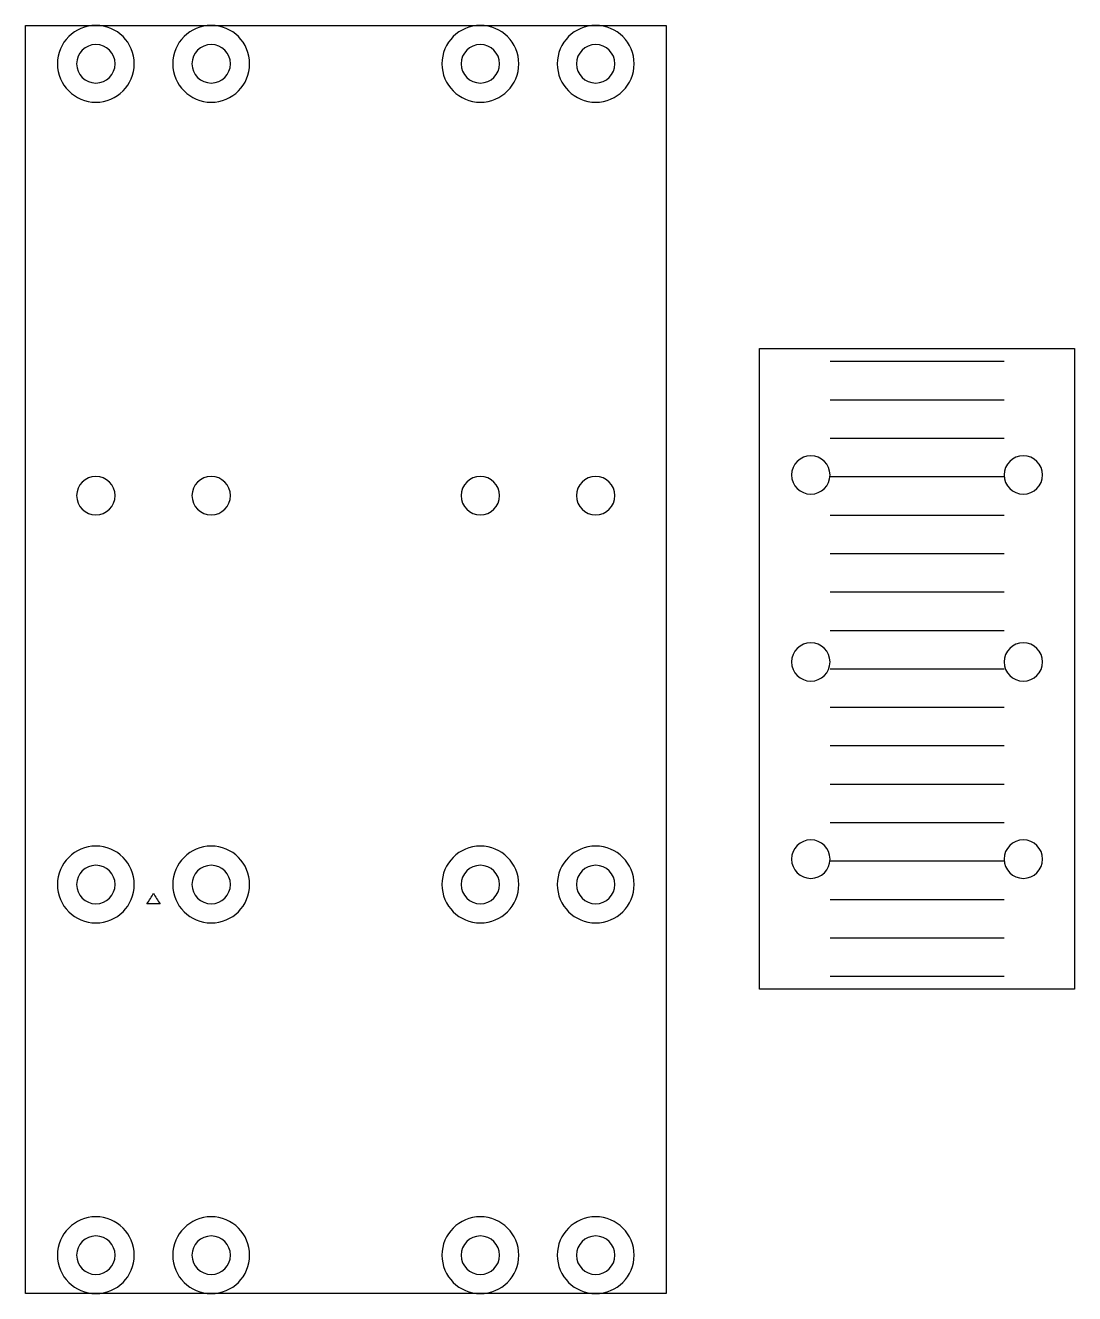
# Model space of a CAD drawing. Extents: x 0 to 81.9, y 0 to 99.
import ezdxf

# ---------------------------------------------------------------- set-up
doc = ezdxf.new("R2010")
doc.units = 0
doc.layers.add('LAYER_1', color=7, linetype='CONTINUOUS')

# ---------------------------------------------------------------- blocks, each defined once
blk = doc.blocks.new('BLOCK_3')
at = {"layer": 'LAYER_1', "color": 250}
blk.add_lwpolyline([(81.867, 23.777), (57.285, 23.777), (57.285, 73.776), (81.867, 73.776), (81.867, 23.777)], dxfattribs=at)
for points in [[(61.285, 65.405), (62.113, 65.405), (62.785, 64.734), (62.785, 63.905), (62.785, 63.077), (62.113, 62.405), (61.285, 62.405), (60.457, 62.405), (59.785, 63.077), (59.785, 63.905), (59.785, 64.734), (60.457, 65.405), (61.285, 65.405)], [(77.867, 65.405), (78.695, 65.405), (79.367, 64.734), (79.367, 63.905), (79.367, 63.077), (78.695, 62.405), (77.867, 62.405), (77.039, 62.405), (76.367, 63.077), (76.367, 63.905), (76.367, 64.734), (77.039, 65.405), (77.867, 65.405)], [(61.285, 50.808), (62.113, 50.808), (62.785, 50.137), (62.785, 49.308), (62.785, 48.48), (62.113, 47.808), (61.285, 47.808), (60.457, 47.808), (59.785, 48.48), (59.785, 49.308), (59.785, 50.137), (60.457, 50.808), (61.285, 50.808)], [(77.867, 50.808), (78.695, 50.808), (79.367, 50.137), (79.367, 49.308), (79.367, 48.48), (78.695, 47.808), (77.867, 47.808), (77.039, 47.808), (76.367, 48.48), (76.367, 49.308), (76.367, 50.137), (77.039, 50.808), (77.867, 50.808)], [(61.285, 35.416), (62.113, 35.416), (62.785, 34.745), (62.785, 33.916), (62.785, 33.088), (62.113, 32.416), (61.285, 32.416), (60.457, 32.416), (59.785, 33.088), (59.785, 33.916), (59.785, 34.745), (60.457, 35.416), (61.285, 35.416)], [(77.867, 35.416), (78.695, 35.416), (79.367, 34.745), (79.367, 33.916), (79.367, 33.088), (78.695, 32.416), (77.867, 32.416), (77.039, 32.416), (76.367, 33.088), (76.367, 33.916), (76.367, 34.745), (77.039, 35.416), (77.867, 35.416)]]:
    blk.add_open_spline(points, degree=3, knots=[0, 0, 0, 0, 1, 1, 1, 2, 2, 2, 3, 3, 3, 4, 4, 4, 4], dxfattribs=at)
blk = doc.blocks.new('BLOCK_5')
at = {"layer": 'LAYER_1', "color": 250}
for points in [[(62.785, 63.776), (76.367, 63.776)], [(62.785, 60.776), (76.367, 60.776)], [(62.785, 57.776), (76.367, 57.776)], [(62.785, 54.776), (76.367, 54.776)], [(62.785, 51.776), (76.367, 51.776)], [(62.785, 48.776), (76.367, 48.776)], [(62.785, 45.776), (76.367, 45.776)], [(62.785, 42.776), (76.367, 42.776)], [(62.785, 39.776), (76.367, 39.776)], [(62.785, 36.776), (76.367, 36.776)], [(62.785, 33.776), (76.367, 33.776)], [(62.785, 30.776), (76.367, 30.776)], [(62.785, 27.776), (76.367, 27.776)], [(62.785, 24.776), (76.367, 24.776)]]:
    blk.add_lwpolyline(points, dxfattribs=at)
blk = doc.blocks.new('BLOCK_4')
at = {"layer": 'LAYER_1', "color": 250}
for points in [[(62.785, 72.776), (76.367, 72.776)], [(62.785, 69.776), (76.367, 69.776)], [(62.785, 66.776), (76.367, 66.776)]]:
    blk.add_lwpolyline(points, dxfattribs=at)
at = {"layer": 'LAYER_1'}
blk.add_blockref('BLOCK_5', (0, 0), dxfattribs=at)
blk = doc.blocks.new('BLOCK_2')
at = {"layer": 'LAYER_1'}
for name in ['BLOCK_3', 'BLOCK_4']:
    blk.add_blockref(name, (0, 0), dxfattribs=at)

msp = doc.modelspace()

# ---------------------------------------------------------------- linework, layer by layer
at = {"layer": 'LAYER_1', "color": 250}
msp.add_lwpolyline([(49.998, 0), (0, 0), (0, 98.998), (49.998, 98.998), (49.998, 0)], dxfattribs=at)
for points in [[(8.499, 95.999), (8.499, 94.343), (7.156, 92.999), (5.499, 92.999), (3.843, 92.999), (2.499, 94.343), (2.499, 95.999), (2.499, 97.655), (3.843, 98.999), (5.499, 98.999), (7.156, 98.999), (8.499, 97.655), (8.499, 95.999)], [(17.5, 95.999), (17.5, 94.343), (16.157, 92.999), (14.5, 92.999), (12.843, 92.999), (11.5, 94.343), (11.5, 95.999), (11.5, 97.655), (12.843, 98.999), (14.5, 98.999), (16.157, 98.999), (17.5, 97.655), (17.5, 95.999)], [(38.499, 95.999), (38.499, 94.343), (37.156, 92.999), (35.499, 92.999), (33.843, 92.999), (32.499, 94.343), (32.499, 95.999), (32.499, 97.655), (33.843, 98.999), (35.499, 98.999), (37.156, 98.999), (38.499, 97.655), (38.499, 95.999)], [(47.499, 95.999), (47.499, 94.343), (46.157, 92.999), (44.499, 92.999), (42.843, 92.999), (41.499, 94.343), (41.499, 95.999), (41.499, 97.655), (42.843, 98.999), (44.499, 98.999), (46.157, 98.999), (47.499, 97.655), (47.499, 95.999)], [(6.999, 95.999), (6.999, 95.171), (6.328, 94.499), (5.499, 94.499), (4.671, 94.499), (3.999, 95.171), (3.999, 95.999), (3.999, 96.827), (4.671, 97.499), (5.499, 97.499), (6.328, 97.499), (6.999, 96.827), (6.999, 95.999)], [(16, 95.999), (16, 95.171), (15.328, 94.499), (14.5, 94.499), (13.671, 94.499), (13, 95.171), (13, 95.999), (13, 96.827), (13.671, 97.499), (14.5, 97.499), (15.328, 97.499), (16, 96.827), (16, 95.999)], [(36.999, 95.999), (36.999, 95.171), (36.328, 94.499), (35.499, 94.499), (34.671, 94.499), (33.999, 95.171), (33.999, 95.999), (33.999, 96.827), (34.671, 97.499), (35.499, 97.499), (36.328, 97.499), (36.999, 96.827), (36.999, 95.999)], [(45.999, 95.999), (45.999, 95.171), (45.328, 94.499), (44.499, 94.499), (43.671, 94.499), (42.999, 95.171), (42.999, 95.999), (42.999, 96.827), (43.671, 97.499), (44.499, 97.499), (45.328, 97.499), (45.999, 96.827), (45.999, 95.999)], [(6.999, 62.29), (6.999, 61.461), (6.327, 60.79), (5.499, 60.79), (4.671, 60.79), (3.999, 61.461), (3.999, 62.29), (3.999, 63.118), (4.671, 63.79), (5.499, 63.79), (6.327, 63.79), (6.999, 63.118), (6.999, 62.29)], [(15.999, 62.29), (15.999, 61.462), (15.328, 60.79), (14.499, 60.79), (13.671, 60.79), (12.999, 61.462), (12.999, 62.29), (12.999, 63.118), (13.671, 63.79), (14.499, 63.79), (15.328, 63.79), (15.999, 63.118), (15.999, 62.29)], [(36.999, 62.29), (36.999, 61.461), (36.327, 60.79), (35.499, 60.79), (34.671, 60.79), (33.999, 61.461), (33.999, 62.29), (33.999, 63.118), (34.671, 63.79), (35.499, 63.79), (36.327, 63.79), (36.999, 63.118), (36.999, 62.29)], [(45.999, 62.29), (45.999, 61.462), (45.328, 60.79), (44.499, 60.79), (43.671, 60.79), (42.999, 61.462), (42.999, 62.29), (42.999, 63.118), (43.671, 63.79), (44.499, 63.79), (45.328, 63.79), (45.999, 63.118), (45.999, 62.29)], [(8.499, 31.935), (8.499, 30.279), (7.156, 28.935), (5.499, 28.935), (3.843, 28.935), (2.499, 30.279), (2.499, 31.935), (2.499, 33.591), (3.843, 34.935), (5.499, 34.935), (7.156, 34.935), (8.499, 33.591), (8.499, 31.935)], [(17.5, 31.935), (17.5, 30.279), (16.157, 28.935), (14.5, 28.935), (12.843, 28.935), (11.5, 30.279), (11.5, 31.935), (11.5, 33.591), (12.843, 34.935), (14.5, 34.935), (16.157, 34.935), (17.5, 33.591), (17.5, 31.935)], [(38.499, 31.935), (38.499, 30.279), (37.156, 28.935), (35.499, 28.935), (33.843, 28.935), (32.499, 30.279), (32.499, 31.935), (32.499, 33.591), (33.843, 34.935), (35.499, 34.935), (37.156, 34.935), (38.499, 33.591), (38.499, 31.935)], [(47.499, 31.935), (47.499, 30.279), (46.157, 28.935), (44.499, 28.935), (42.843, 28.935), (41.499, 30.279), (41.499, 31.935), (41.499, 33.591), (42.843, 34.935), (44.499, 34.935), (46.157, 34.935), (47.499, 33.591), (47.499, 31.935)], [(6.999, 31.935), (6.999, 31.107), (6.328, 30.435), (5.499, 30.435), (4.671, 30.435), (3.999, 31.107), (3.999, 31.935), (3.999, 32.763), (4.671, 33.435), (5.499, 33.435), (6.328, 33.435), (6.999, 32.763), (6.999, 31.935)], [(16, 31.935), (16, 31.107), (15.328, 30.435), (14.5, 30.435), (13.671, 30.435), (13, 31.107), (13, 31.935), (13, 32.763), (13.671, 33.435), (14.5, 33.435), (15.328, 33.435), (16, 32.763), (16, 31.935)], [(36.999, 31.935), (36.999, 31.107), (36.328, 30.435), (35.499, 30.435), (34.671, 30.435), (33.999, 31.107), (33.999, 31.935), (33.999, 32.763), (34.671, 33.435), (35.499, 33.435), (36.328, 33.435), (36.999, 32.763), (36.999, 31.935)], [(45.999, 31.935), (45.999, 31.107), (45.328, 30.435), (44.499, 30.435), (43.671, 30.435), (42.999, 31.107), (42.999, 31.935), (42.999, 32.763), (43.671, 33.435), (44.499, 33.435), (45.328, 33.435), (45.999, 32.763), (45.999, 31.935)], [(8.499, 3), (8.499, 1.344), (7.156, 0), (5.499, 0), (3.843, 0), (2.499, 1.344), (2.499, 3), (2.499, 4.656), (3.843, 6), (5.499, 6), (7.156, 6), (8.499, 4.656), (8.499, 3)], [(17.5, 3), (17.5, 1.344), (16.157, 0), (14.5, 0), (12.843, 0), (11.5, 1.344), (11.5, 3), (11.5, 4.656), (12.843, 6), (14.5, 6), (16.157, 6), (17.5, 4.656), (17.5, 3)], [(38.499, 3), (38.499, 1.344), (37.156, 0), (35.499, 0), (33.843, 0), (32.499, 1.344), (32.499, 3), (32.499, 4.656), (33.843, 6), (35.499, 6), (37.156, 6), (38.499, 4.656), (38.499, 3)], [(47.499, 3), (47.499, 1.344), (46.157, 0), (44.499, 0), (42.843, 0), (41.499, 1.344), (41.499, 3), (41.499, 4.656), (42.843, 6), (44.499, 6), (46.157, 6), (47.499, 4.656), (47.499, 3)], [(6.999, 3), (6.999, 2.172), (6.328, 1.5), (5.499, 1.5), (4.671, 1.5), (3.999, 2.172), (3.999, 3), (3.999, 3.828), (4.671, 4.5), (5.499, 4.5), (6.328, 4.5), (6.999, 3.828), (6.999, 3)], [(16, 3), (16, 2.172), (15.328, 1.5), (14.5, 1.5), (13.671, 1.5), (13, 2.172), (13, 3), (13, 3.828), (13.671, 4.5), (14.5, 4.5), (15.328, 4.5), (16, 3.828), (16, 3)], [(36.999, 3), (36.999, 2.172), (36.328, 1.5), (35.499, 1.5), (34.671, 1.5), (33.999, 2.172), (33.999, 3), (33.999, 3.828), (34.671, 4.5), (35.499, 4.5), (36.328, 4.5), (36.999, 3.828), (36.999, 3)], [(45.999, 3), (45.999, 2.172), (45.328, 1.5), (44.499, 1.5), (43.671, 1.5), (42.999, 2.172), (42.999, 3), (42.999, 3.828), (43.671, 4.5), (44.499, 4.5), (45.328, 4.5), (45.999, 3.828), (45.999, 3)]]:
    msp.add_open_spline(points, degree=3, knots=[0, 0, 0, 0, 1, 1, 1, 2, 2, 2, 3, 3, 3, 4, 4, 4, 4], dxfattribs=at)
at = {"layer": 'LAYER_1'}
msp.add_open_spline([(9.488, 30.434), (9.488, 30.434), (10.507, 30.434), (10.507, 30.434), (10.312, 30.693), (10.14, 30.971), (9.997, 31.267), (9.855, 30.971), (9.683, 30.693), (9.488, 30.434)], degree=3, knots=[0, 0, 0, 0, 1, 1, 1, 2, 2, 2, 3, 3, 3, 3], dxfattribs=at)

# ---------------------------------------------------------------- block references
msp.add_blockref('BLOCK_2', (0, 0), dxfattribs=at)

doc.saveas('drawing.dxf')
